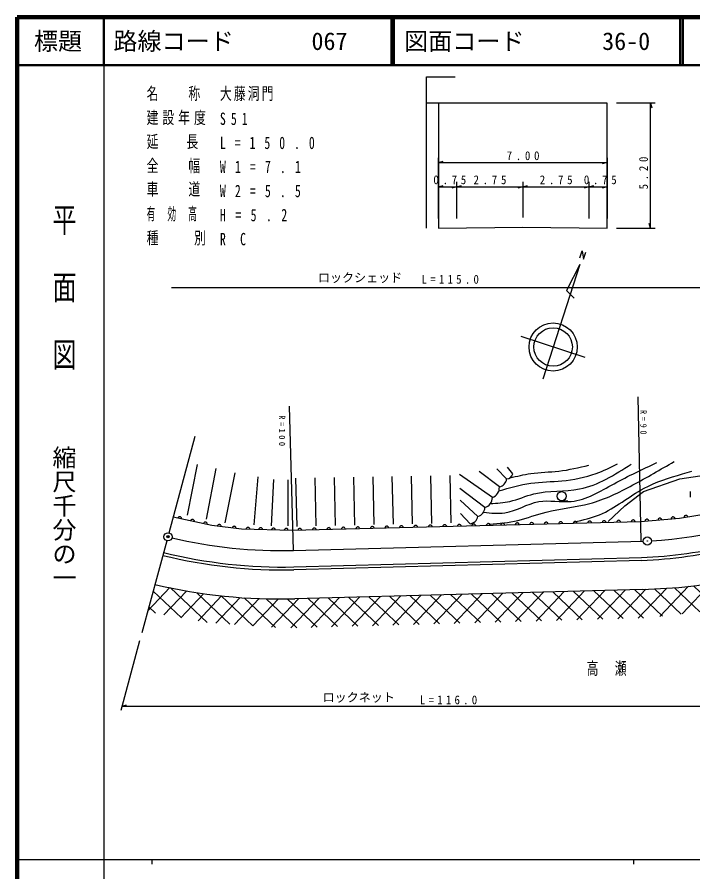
# Model space of a CAD drawing. Units: millimetres, scale not verified. Extents: x 40000 to 680000, y 20000 to 380000.
# Drawn here: x 40000 to 180365, y 202409 to 380000 of the extents above; entities that cross this region are included whole.
import ezdxf
from ezdxf.enums import TextEntityAlignment as Align

# ---------------------------------------------------------------- set-up
doc = ezdxf.new("R2010")
doc.units = ezdxf.units.MM
doc.header["$LTSCALE"] = 1000
doc.header["$PDMODE"] = 32
doc.header["$PDSIZE"] = 500
for name, color, linetype, lineweight in [('M-BGD', 7, 'Continuous', 25), ('M-TTL', 2, 'Continuous', 140), ('M-TTL-BAND', 7, 'Continuous', 25), ('M-TTL-LINE', 7, 'Continuous', 50)]:
    doc.layers.add(name, color=color, linetype=linetype, lineweight=lineweight)
doc.layers.add('M-OTRS', color=6, linetype='Continuous')
doc.layers.add('M-TTL-TXT', color=7, linetype='Continuous')
doc.styles.add('@ＭＳ ゴシック', font='')
doc.styles.add('ＭＳ ゴシック', font='')
doc.styles.get('@ＭＳ ゴシック').set_extended_font_data('@MS Gothic')
doc.styles.get('ＭＳ ゴシック').set_extended_font_data('MS Gothic')

msp = doc.modelspace()

# ---------------------------------------------------------------- hatches: boundary and pattern name
at = {"layer": 'M-BGD'}
h = msp.add_hatch(dxfattribs=at)
h.set_pattern_fill('USER', color=256, style=0, pattern_type=2)
h.set_pattern_definition([(258.9063, (-13558, 363400), (3925.26, -769.66), [])])
h.paths.add_polyline_path([(72856, 276986), (85268, 274552), (86971, 284936), (75776, 287451)])
h = msp.add_hatch(dxfattribs=at)
h.set_pattern_fill('USER', color=256, style=0, pattern_type=2)
h.set_pattern_definition([(271.2844, (-16397, 386439), (3998.995, 89.66), [])])
h.paths.add_polyline_path([(95895, 274147), (132075, 274958), (131751, 284774), (95733, 284206)])
h = msp.add_hatch(dxfattribs=at)
h.set_pattern_fill('USER', color=256, style=0, pattern_type=2)
h.set_pattern_definition([(226.5391, (-31369, 388208), (2177.532, -2063.578), []), (316.5391, (-31369, 388208), (2063.578, 2177.532), [])])
h.paths.add_polyline_path([(68641, 262147), (74282, 260897), (79509, 260025), (85690, 259445), (92536, 259113), (97664, 259174), (169850, 261114), (176502, 261436), (182310, 262058), (189895, 263358), (191167, 257587), (171378, 255191), (95584, 253048), (79381, 254253), (67085, 256426)])

# ---------------------------------------------------------------- linework, layer by layer
for p, q in [((172550, 362140), (164529, 362140)), ((171550, 336140), (171550, 362140)), ((171550, 362140), (171830, 361140)), ((127529, 338140), (127529, 350765)), ((127529, 349765), (128529, 350045)), ((162529, 350765), (162529, 338140)), ((127529, 349765), (162529, 349765)), ((162529, 349765), (161529, 349485)), ((127529, 344756), (128529, 345036)), ((127529, 344756), (131279, 344756)), ((131279, 344756), (130279, 344476)), ((131279, 345756), (131279, 338140)), ((131279, 344756), (132279, 345036)), ((131279, 344756), (145029, 344756)), ((145029, 344756), (144029, 344476)), ((145029, 345756), (145029, 338390)), ((145029, 344756), (146029, 345036)), ((145029, 344756), (158779, 344756)), ((158779, 344756), (157779, 344476)), ((158779, 345756), (158779, 338140)), ((158779, 344756), (159779, 345036)), ((158779, 344756), (162529, 344756)), ((162529, 344756), (161529, 344476)), ((162529, 345756), (162529, 338140)), ((164529, 336140), (172550, 336140)), ((171550, 336140), (171270, 337140)), ((156880, 328585), (149176, 304802)), ((156880, 328585), (154079, 323185)), ((72065, 323844), (185801, 323844)), ((154079, 323185), (155674, 321618)), ((157992, 309304), (144673, 313618)), ((168906, 301101), (169582, 271110)), ((97395, 269171), (96591, 299160)), ((71554, 272854), (77007, 292903)), ((141672, 284060), (139669, 286155)), ((142945, 285102), (141831, 286464)), ((89241, 274531), (90086, 284487)), ((138720, 280181), (131890, 284982)), ((140167, 282381), (135956, 285625)), ((92816, 274339), (93354, 283949)), ((96275, 274339), (96314, 283834)), ((137157, 278097), (131972, 282066)), ((179790, 281437), (179790, 280237)), ((135709, 276245), (132041, 279613)), ((153113, 279510), (154363, 279510)), ((134088, 274740), (132118, 276861)), ((71108, 271214), (65893, 252043)), ((97395, 269171), (170046, 271120)), ((97487, 265772), (169673, 267712)), ((169689, 267112), (97503, 265172)), ((169850, 261114), (97664, 259174)), ((65445, 250394), (61516, 235949)), ((61757, 236835), (62757, 237115)), ((61757, 236835), (189736, 236835))]:
    msp.add_line(p, q, dxfattribs=at)
for points in [[(125029, 336140), (125029, 367582), (130990, 367582)], [(127529, 362140), (127529, 336140), (145029, 336390), (162529, 336140), (162529, 362140), (125029, 362140)], [(156866, 329958), (157341, 331426), (157626, 329706), (158096, 331183)], [(72448, 276144), (80444, 274461), (86624, 273666), (97220, 273402), (169462, 275226), (177573, 275933), (185637, 277198), (194835, 279484), (202428, 282427), (210110, 286607), (218723, 292163)], [(162794, 275197), (166259, 278470), (170110, 281422), (177618, 284054), (183202, 284888), (188336, 284503), (195267, 283155), (197385, 282000), (198027, 280909)], [(74172, 275781), (74161, 275882), (74130, 275970), (74069, 276065), (74000, 276128), (73913, 276179), (73788, 276205), (73687, 276194), (73599, 276163), (73504, 276102), (73441, 276033), (73390, 275946)], [(76837, 275220), (76826, 275321), (76795, 275409), (76734, 275504), (76665, 275567), (76578, 275618), (76453, 275645), (76352, 275633), (76264, 275602), (76169, 275541), (76106, 275472), (76055, 275385)], [(159326, 274970), (159292, 275066), (159242, 275144), (159160, 275222), (159079, 275268), (158982, 275298), (158854, 275295), (158759, 275260), (158680, 275210), (158602, 275128), (158556, 275047), (158527, 274950)], [(162337, 275046), (162302, 275142), (162252, 275220), (162170, 275298), (162089, 275344), (161992, 275374), (161864, 275371), (161769, 275336), (161690, 275286), (161612, 275204), (161566, 275123), (161537, 275026)], [(165347, 275122), (165312, 275218), (165262, 275296), (165180, 275374), (165099, 275420), (165002, 275450), (164874, 275447), (164779, 275412), (164700, 275362), (164622, 275280), (164576, 275199), (164547, 275102)], [(168357, 275198), (168322, 275294), (168272, 275372), (168190, 275450), (168109, 275496), (168012, 275526), (167884, 275523), (167789, 275488), (167710, 275438), (167632, 275356), (167587, 275275), (167557, 275178)], [(171212, 275379), (171172, 275472), (171117, 275547), (171031, 275620), (170947, 275661), (170848, 275684), (170721, 275673), (170628, 275633), (170552, 275578), (170480, 275492), (170439, 275408), (170415, 275309)], [(173916, 275614), (173876, 275707), (173821, 275783), (173734, 275855), (173650, 275896), (173552, 275920), (173424, 275909), (173331, 275869), (173256, 275814), (173183, 275727), (173142, 275643), (173119, 275545)], [(176619, 275850), (176579, 275943), (176524, 276018), (176438, 276091), (176354, 276132), (176255, 276155), (176128, 276144), (176035, 276104), (175960, 276049), (175887, 275963), (175846, 275879), (175822, 275780)], [(179312, 276206), (179265, 276296), (179206, 276367), (179114, 276434), (179028, 276469), (178928, 276486), (178801, 276466), (178712, 276419), (178640, 276359), (178573, 276268), (178538, 276181), (178522, 276082)], [(79503, 274659), (79491, 274760), (79461, 274848), (79399, 274943), (79330, 275006), (79243, 275057), (79118, 275084), (79017, 275072), (78929, 275042), (78834, 274980), (78771, 274911), (78720, 274824)], [(82386, 274211), (82366, 274311), (82329, 274396), (82260, 274486), (82186, 274544), (82095, 274588), (81968, 274604), (81869, 274584), (81783, 274547), (81694, 274478), (81636, 274405), (81592, 274313)], [(85476, 273814), (85456, 273913), (85419, 273999), (85350, 274088), (85277, 274146), (85186, 274190), (85059, 274207), (84959, 274187), (84874, 274150), (84784, 274081), (84726, 274007), (84682, 273916)], [(88349, 273623), (88319, 273720), (88273, 273801), (88195, 273883), (88116, 273933), (88021, 273968), (87893, 273971), (87797, 273941), (87715, 273895), (87633, 273817), (87583, 273739), (87549, 273643)], [(90998, 273557), (90968, 273654), (90922, 273735), (90844, 273817), (90765, 273867), (90670, 273901), (90542, 273905), (90445, 273875), (90364, 273829), (90282, 273751), (90232, 273672), (90198, 273577)], [(93647, 273491), (93617, 273588), (93571, 273669), (93493, 273751), (93414, 273801), (93319, 273835), (93191, 273838), (93094, 273809), (93013, 273763), (92931, 273685), (92881, 273606), (92847, 273511)], [(96295, 273425), (96266, 273521), (96220, 273603), (96142, 273685), (96063, 273735), (95968, 273769), (95840, 273772), (95743, 273743), (95662, 273697), (95580, 273619), (95530, 273540), (95496, 273445)], [(99125, 273450), (99091, 273545), (99041, 273624), (98959, 273702), (98877, 273748), (98781, 273777), (98653, 273774), (98557, 273739), (98479, 273689), (98401, 273607), (98355, 273526), (98325, 273429)], [(102135, 273526), (102101, 273621), (102051, 273700), (101969, 273778), (101887, 273824), (101791, 273853), (101663, 273850), (101568, 273815), (101489, 273765), (101411, 273683), (101365, 273602), (101335, 273506)], [(105145, 273602), (105111, 273697), (105061, 273776), (104979, 273854), (104898, 273900), (104801, 273929), (104673, 273926), (104578, 273892), (104499, 273842), (104421, 273760), (104375, 273678), (104345, 273582)], [(108155, 273678), (108121, 273773), (108071, 273852), (107989, 273930), (107908, 273976), (107811, 274005), (107683, 274002), (107588, 273968), (107509, 273918), (107431, 273836), (107385, 273754), (107355, 273658)], [(111165, 273754), (111131, 273849), (111081, 273928), (110999, 274006), (110918, 274052), (110821, 274081), (110693, 274078), (110598, 274044), (110519, 273994), (110441, 273912), (110395, 273830), (110366, 273734)], [(114175, 273830), (114141, 273925), (114091, 274004), (114009, 274082), (113928, 274128), (113831, 274157), (113703, 274154), (113608, 274120), (113529, 274070), (113451, 273988), (113405, 273906), (113376, 273810)], [(117185, 273906), (117151, 274001), (117101, 274080), (117019, 274158), (116938, 274204), (116841, 274233), (116713, 274230), (116618, 274196), (116539, 274146), (116461, 274064), (116415, 273982), (116386, 273886)], [(120195, 273982), (120161, 274077), (120111, 274156), (120029, 274234), (119948, 274280), (119851, 274309), (119723, 274306), (119628, 274272), (119549, 274222), (119471, 274140), (119425, 274059), (119396, 273962)], [(123206, 274058), (123171, 274153), (123121, 274232), (123039, 274310), (122958, 274356), (122861, 274385), (122733, 274382), (122638, 274348), (122559, 274298), (122481, 274216), (122435, 274135), (122406, 274038)], [(126216, 274134), (126181, 274229), (126131, 274308), (126049, 274386), (125968, 274432), (125871, 274461), (125743, 274458), (125648, 274424), (125569, 274374), (125491, 274292), (125445, 274211), (125416, 274114)], [(129226, 274210), (129191, 274305), (129141, 274384), (129059, 274462), (128978, 274508), (128881, 274537), (128753, 274534), (128658, 274500), (128579, 274450), (128502, 274368), (128456, 274287), (128426, 274190)], [(132236, 274286), (132201, 274381), (132151, 274460), (132069, 274538), (131988, 274584), (131891, 274613), (131763, 274610), (131668, 274576), (131590, 274526), (131512, 274444), (131466, 274363), (131436, 274266)], [(135246, 274362), (135211, 274457), (135161, 274536), (135079, 274614), (134998, 274660), (134901, 274690), (134774, 274686), (134678, 274652), (134600, 274602), (134522, 274520), (134476, 274439), (134446, 274342)], [(138256, 274438), (138222, 274533), (138172, 274612), (138090, 274690), (138008, 274736), (137912, 274766), (137784, 274762), (137688, 274728), (137610, 274678), (137532, 274596), (137486, 274515), (137456, 274418)], [(141266, 274514), (141232, 274609), (141182, 274688), (141100, 274766), (141018, 274812), (140922, 274842), (140794, 274838), (140699, 274804), (140620, 274754), (140542, 274672), (140496, 274591), (140466, 274494)], [(144276, 274590), (144242, 274685), (144192, 274764), (144110, 274842), (144028, 274888), (143932, 274918), (143804, 274914), (143709, 274880), (143630, 274830), (143552, 274748), (143506, 274667), (143476, 274570)], [(147286, 274666), (147252, 274761), (147202, 274840), (147120, 274918), (147039, 274964), (146942, 274994), (146814, 274990), (146719, 274956), (146640, 274906), (146562, 274824), (146516, 274743), (146486, 274646)], [(150296, 274742), (150262, 274837), (150212, 274916), (150130, 274994), (150049, 275040), (149952, 275070), (149824, 275066), (149729, 275032), (149650, 274982), (149572, 274900), (149526, 274819), (149497, 274722)], [(153306, 274818), (153272, 274913), (153222, 274992), (153140, 275070), (153059, 275116), (152962, 275146), (152834, 275142), (152739, 275108), (152660, 275058), (152582, 274976), (152536, 274895), (152507, 274798)], [(156316, 274894), (156282, 274989), (156232, 275068), (156150, 275146), (156069, 275192), (155972, 275222), (155844, 275219), (155749, 275184), (155670, 275134), (155592, 275052), (155546, 274971), (155517, 274874)]]:
    msp.add_lwpolyline(points, dxfattribs=at)
for centre, radius in [((151333, 311461), 5000), ((151333, 311461), 4000), ((153113, 280460), 950), ((71331, 272034), 850), ((71331, 272034), 34), ((170896, 271143), 850), ((170896, 271143), 34)]:
    msp.add_circle(centre, radius, dxfattribs=at)
for centre, radius, start, end in [((166484, 361035), 90000, 273.35066, 316.03299), ((141614, 285430), 1371, 272.41951, 346.1593), ((137977, 282246), 2194, 289.7894, 3.52919), ((139800, 284224), 1879, 281.25223, 354.99203), ((136549, 280181), 2171, 286.26021, 0), ((135198, 278136), 1959, 285.13136, 358.87116), ((133895, 276573), 1843, 276.009, 349.7488), ((95188, 369146), 100000, 256.68456, 271.26471), ((165938, 361037), 93400, 272.29187, 283.94576), ((95192, 369147), 104000, 256.14091, 271.2729), ((95192, 369147), 103400, 256.14912, 271.2717), ((165962, 361038), 94000, 272.27225, 283.9532), ((167686, 371093), 110000, 271.12753, 281.64815), ((94261, 369122), 110000, 256.53188, 271.7728)]:
    msp.add_arc(centre, radius, start, end, dxfattribs=at)
for points, knots in [([(136932, 277165), (138413, 276975), (139893, 276785), (141313, 277003), (143712, 277372), (145937, 278906), (148345, 279329), (150544, 279715), (152895, 279174), (155107, 279383), (158249, 279680), (161110, 281488), (163979, 283062), (166948, 284690), (169926, 286067), (172904, 287443)], [0, 0, 0, 0, 1, 1, 1, 2, 2, 2, 3, 3, 3, 4, 4, 4, 5, 5, 5, 5]), ([(138122, 274623), (140108, 274802), (142094, 274980), (144018, 275434), (145988, 275900), (147894, 276654), (149860, 277165), (152849, 277943), (155978, 278158), (158948, 278951), (162064, 279782), (165005, 281248), (167873, 282791), (170791, 284361), (173632, 286010), (176474, 287660)], [0, 0, 0, 0, 1, 1, 1, 2, 2, 2, 3, 3, 3, 4, 4, 4, 5, 5, 5, 5]), ([(138338, 278951), (139689, 279020), (141039, 279089), (142341, 279383), (144029, 279765), (145635, 280527), (147318, 280952), (150405, 281733), (153749, 281383), (156838, 281980), (160670, 282721), (164109, 284920), (167549, 287119)], [0, 0, 0, 0, 1, 1, 1, 2, 2, 2, 3, 3, 3, 4, 4, 4, 4]), ([(140069, 281547), (142271, 282201), (144473, 282855), (146723, 283170), (148843, 283467), (151006, 283463), (153160, 283657), (155577, 283874), (157982, 284341), (160246, 285171), (161767, 285729), (163224, 286451), (164682, 287173)], [0, 0, 0, 0, 1, 1, 1, 2, 2, 2, 3, 3, 3, 4, 4, 4, 4]), ([(142383, 284265), (143815, 284620), (145248, 284975), (146702, 285179), (148625, 285448), (150586, 285454), (152517, 285677), (154618, 285920), (156682, 286422), (158747, 286923)], [0, 0, 0, 0, 1, 1, 1, 2, 2, 2, 3, 3, 3, 3]), ([(155756, 275128), (157542, 275532), (159328, 275935), (160989, 276623), (164264, 277978), (167057, 280434), (170210, 282105), (172713, 283432), (175443, 284263), (178184, 285096), (178840, 285300), (179498, 285500), (180160, 285677)], [0, 0, 0, 0, 1, 1, 1, 2, 2, 2, 3, 3, 3, 4, 4, 4, 4])]:
    msp.add_open_spline(points, degree=3, knots=knots, dxfattribs=at)
at = {"layer": 'M-OTRS'}
msp.add_point((71331, 272034), dxfattribs=at)
at = {"layer": 'M-TTL'}
for p, q in [((40000, 380000), (40000, 20000)), ((680000, 380000), (40000, 380000))]:
    msp.add_line(p, q, dxfattribs=at)
at = {"layer": 'M-TTL-BAND'}
for p, q in [((58000, 370000), (58000, 20000)), ((40000, 205000), (579000, 205000)), ((68000, 205000), (68000, 204000)), ((168000, 205000), (168000, 204000))]:
    msp.add_line(p, q, dxfattribs=at)
at = {"layer": 'M-TTL-LINE'}
for p, q in [((58000, 380000), (58000, 370000)), ((117750, 380000), (117750, 370000)), ((118250, 380000), (118250, 370000)), ((177750, 380000), (177750, 370000)), ((178250, 380000), (178250, 370000)), ((40000, 370000), (680000, 370000))]:
    msp.add_line(p, q, dxfattribs=at)

# ---------------------------------------------------------------- texts
at = {"layer": 'M-BGD', "style": 'ＭＳ ゴシック'}
for s, p in [('ロックシェッド', (102485, 324389)), ('ロックネット', (103456, 237205))]:
    msp.add_text(s, height=1833, dxfattribs=at).set_placement(p, align=Align.BOTTOM_LEFT)
at = {"layer": 'M-BGD', "attachment_point": 7, "style": 'ＭＳ ゴシック'}
for s, insert, char_height in [('\\T1.18;\\W0.7;名\u3000\u3000称', (66903, 362553), 2566), ('\\T1.18;\\W0.7;大藤洞門', (82124, 362553), 2566), ('\\T1.34;\\W0.7;建設年度\\~', (66903, 357553), 2566), ('\\T1.86;\\W0.7;S51', (82124, 357553), 2566), ('\\T1.69;\\W0.7;延\\~\\~長', (66903, 352553), 2566), ('\\T2.52;\\W0.7;L=150.0', (82124, 352553), 2566), ('\\T1.69;\\W0.9;7.00', (141685, 350265), 1833), ('\\T1.18;\\W0.7;全\u3000\u3000幅', (66903, 347553), 2566), ('\\T2.55;\\W0.7;W1=7.1', (82124, 347553), 2566), ('\\T1.69;\\W0.9;0.75', (126467, 345256), 1833), ('\\T1.69;\\W0.9;2.75', (134810, 345256), 1833), ('\\T1.69;\\W0.9;2.75', (148560, 345256), 1833), ('\\T1.69;\\W0.9;0.75', (157717, 345256), 1833), ('\\T1.18;\\W0.7;車\u3000\u3000道', (66903, 342685), 2566), ('\\T2.55;\\W0.7;W2=5.5', (82124, 342553), 2566), ('\\T1.62;\\W0.5;有\\~効\\~高', (66903, 337553), 2566), ('\\T2.61;\\W0.7;H=5.2', (82124, 337553), 2566), ('\\T1.34;\\W0.7;種\u3000\u3000別\\~', (66903, 332553), 2566), ('\\T3.43;\\W0.7;RC', (82124, 332553), 2566), ('\\T1.6;\\W0.9;L=115.0', (124016, 324577), 1833), ('\\T1.19;\\W0.7;高\u3000瀬', (158292, 243118), 2566), ('\\T1.6;\\W0.9;L=116.0', (123665, 237205), 1833)]:
    msp.add_mtext(s, dxfattribs=dict(at, insert=insert, char_height=char_height))
for s, insert, char_height, rotation in [('\\T1.69;\\W0.9;5.20', (171050, 344202), 1833, 90), ('\\T1.63;\\W0.9;R=100', (94362, 297268), 1320, 270), ('\\T1.67;\\W0.9;R=90', (169434, 298371), 1320, 270)]:
    msp.add_mtext(s, dxfattribs=dict(at, insert=insert, char_height=char_height, rotation=rotation))
at = {"layer": 'M-TTL-BAND', "style": '@ＭＳ ゴシック', "width": 1.4}
msp.add_text('平  面  図', height=3666, rotation=270, dxfattribs=at).set_placement((49777, 306475), align=Align.MIDDLE_RIGHT)
at = {"layer": 'M-TTL-BAND', "style": '@ＭＳ ゴシック'}
msp.add_text('縮尺千分の一', height=3666, rotation=270, dxfattribs=at).set_placement((49777, 261030), align=Align.MIDDLE_RIGHT)
at = {"layer": 'M-TTL-TXT', "style": 'ＭＳ ゴシック'}
msp.add_text('標題', height=3666, dxfattribs=at).set_placement((48500, 375000), align=Align.MIDDLE_CENTER)
for s, p in [('路線コード', (60000, 375000)), ('067', (101142, 375000)), ('図面コード', (120380, 375000)), ('36-0', (161521, 375000))]:
    msp.add_text(s, height=3666, dxfattribs=at).set_placement(p, align=Align.MIDDLE_LEFT)

doc.saveas('drawing.dxf')
